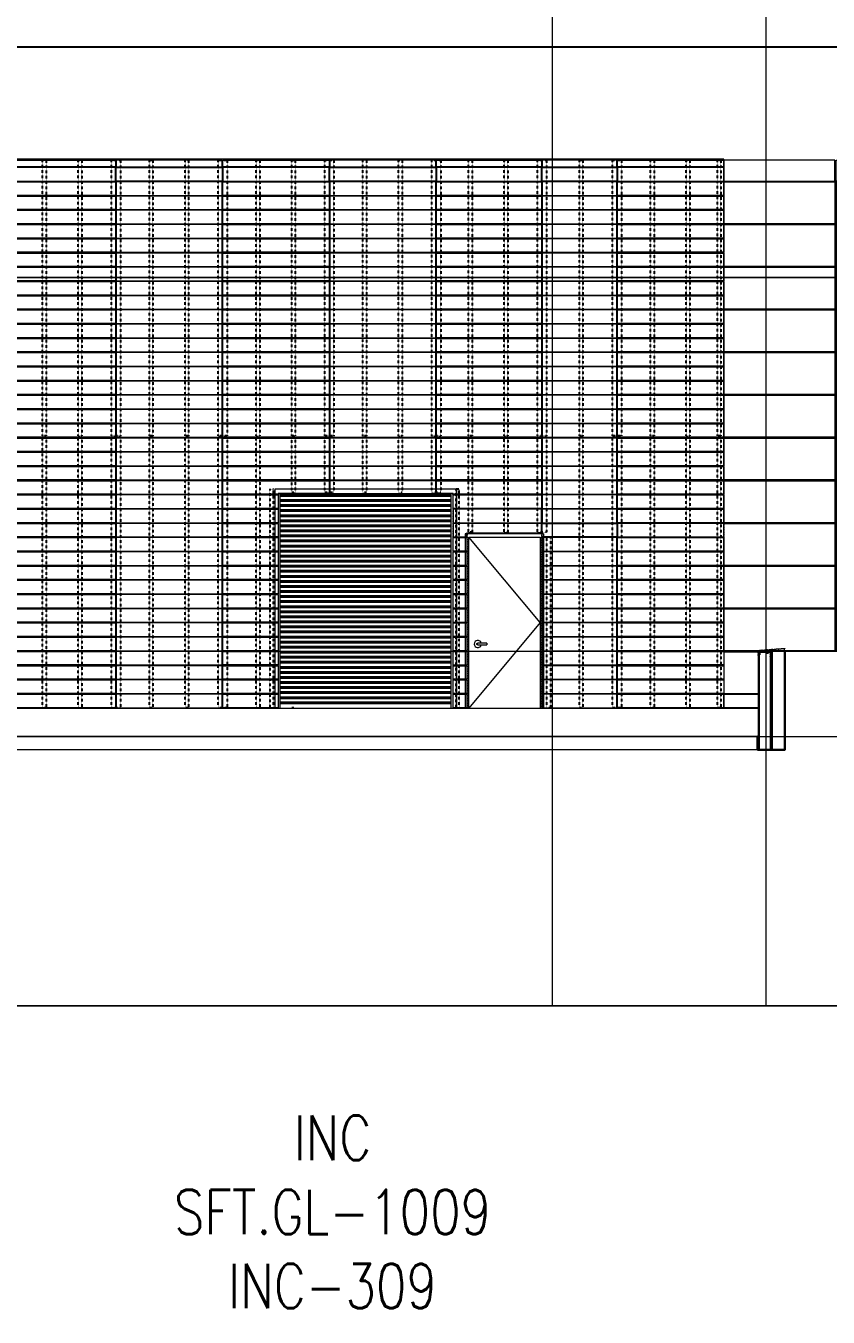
# Model space of a CAD drawing. Header units: inches. Extents: x 841 to 14369, y -4386 to -3225.
# Drawn here: x 12880 to 13331, y -4365 to -3639 of the extents above; entities that cross this region are included whole.
import ezdxf
from ezdxf.xclip import XClip

# ---------------------------------------------------------------- set-up
doc = ezdxf.new("R2010")
doc.units = ezdxf.units.IN
doc.header["$MEASUREMENT"] = 0
doc.header["$XCLIPFRAME"] = 0
for name, pattern in [('INC-200$0$NBK_CenterX2', [1.083333, 0.666667, -0.125, 0.166667, -0.125]), ('NBK_Center2', [0.270833, 0.166667, -0.03125, 0.041667, -0.03125]), ('NBK_CenterX2', [1.083333, 0.666667, -0.125, 0.166667, -0.125]), ('NBK_Hidden', [0.125, 0.083333, -0.041667]), ('NBK_Hidden2', [0.0625, 0.041667, -0.020833])]:
    doc.linetypes.add(name, pattern=pattern)
doc.layers.get('Defpoints').update_dxf_attribs({"color": 250, "lineweight": 0})
for name, color, linetype, lineweight in [('!Arch2', 8, 'Continuous', 9), ('!Extrusion', 140, 'Continuous', 25), ('!Gridline', 112, 'NBK_CenterX2', 5), ('!Hatch', 8, 'Continuous', 5), ('!Linetype_Center2', 222, 'NBK_Center2', 9), ('!Misc1', 254, 'Continuous', 5), ('!Misc2', 252, 'NBK_Hidden2', 5), ('!Terracotta', 31, 'Continuous', 20), ('INC-200$0$!Gridline', 112, 'INC-200$0$NBK_CenterX2', 5)]:
    doc.layers.add(name, color=color, linetype=linetype, lineweight=lineweight)
doc.layers.add('!Viewport', color=250, linetype='Continuous', lineweight=0, plot=False)
doc.styles.add('Romans', font='romans.shx', dxfattribs={"width": 0.8})

# ---------------------------------------------------------------- blocks, each defined once
blk = doc.blocks.new('A$C5F5E0522')
for p, q in [((-726.01, -364.16), (-726.01, 165.69)), ((-606.01, -364.16), (-606.01, 165.69)), ((442.95, 0), (-1655, 0)), ((-1655, -258), (442.95, -258))]:
    blk.add_line(p, q)
blk = doc.blocks.new('A$C5F5E09E8')
at = {"layer": '!Extrusion', "linetype": 'NBK_Hidden'}
for points in [[(-784.51, -88.92), (-784.51, 66), (-782.56, 66), (-782.56, -88.92)], [(-764.51, -88.92), (-764.51, 66), (-762.56, 66), (-762.56, -88.92)], [(-745.91, -88.92), (-745.91, 66), (-740.84, 66), (-740.84, -88.92)], [(-724.51, -88.92), (-724.51, 66), (-722.56, 66), (-722.56, -88.92)], [(-704.51, -88.92), (-704.51, 66), (-702.56, 66), (-702.56, -88.92)], [(-685.91, -88.92), (-685.91, 66), (-680.84, 66), (-680.84, -88.92)], [(-664.51, -88.92), (-664.51, 66), (-662.56, 66), (-662.56, -88.92)], [(-644.51, -88.92), (-644.51, 66), (-642.56, 66), (-642.56, -88.92)], [(-625.91, -88.92), (-625.91, 66), (-620.84, 66), (-620.84, -88.92)], [(-604.51, -88.92), (-604.51, 66), (-602.56, 66), (-602.56, -88.92)], [(-584.51, -88.92), (-584.51, 66), (-582.56, 66), (-582.56, -88.92)], [(-565.91, -88.92), (-565.91, 66), (-560.84, 66), (-560.84, -88.92)], [(-545.13, -88.92), (-545.13, 66), (-543.18, 66), (-543.18, -88.92)], [(-525.13, -88.92), (-525.13, 66), (-523.18, 66), (-523.18, -88.92)], [(-506.54, -88.92), (-506.54, 66), (-501.46, 66), (-501.46, -88.92)], [(-482.88, -88.92), (-482.88, 66), (-480.93, 66), (-480.93, -88.92)], [(-464.29, -88.92), (-464.29, 66), (-459.21, 66), (-459.21, -88.92)], [(-442.88, -88.92), (-442.88, 66), (-440.93, 66), (-440.93, -88.92)], [(-422.88, -88.92), (-422.88, 66), (-420.93, 66), (-420.93, -88.92)], [(-405.39, -88.92), (-405.39, 66), (-403.44, 66), (-403.44, -88.92)], [(-782.56, -89.42), (-782.56, -241.8), (-784.51, -241.8), (-784.51, -89.42)], [(-762.56, -89.42), (-762.56, -241.8), (-764.51, -241.8), (-764.51, -89.42)], [(-740.84, -89.42), (-740.84, -241.8), (-745.91, -241.8), (-745.91, -89.42)], [(-722.56, -89.42), (-722.56, -241.8), (-724.51, -241.8), (-724.51, -89.42)], [(-702.56, -89.42), (-702.56, -241.8), (-704.51, -241.8), (-704.51, -89.42)], [(-680.84, -89.42), (-680.84, -241.8), (-685.91, -241.8), (-685.91, -89.42)], [(-662.56, -89.42), (-662.56, -241.8), (-664.51, -241.8), (-664.51, -89.42)], [(-644.51, -120.91), (-644.51, -89.42), (-642.56, -89.42), (-642.56, -120.91)], [(-620.84, -89.42), (-620.84, -120.91), (-625.91, -120.91), (-625.91, -89.42)], [(-604.51, -120.91), (-604.51, -89.42), (-602.56, -89.42), (-602.56, -120.91)], [(-584.51, -120.91), (-584.51, -89.42), (-582.56, -89.42), (-582.56, -120.91)], [(-560.84, -89.42), (-560.84, -120.91), (-565.91, -120.91), (-565.91, -89.42)], [(-545.13, -143.14), (-545.13, -89.42), (-543.18, -89.42), (-543.18, -143.14)], [(-525.13, -143.14), (-525.13, -89.42), (-523.18, -89.42), (-523.18, -143.14)], [(-501.46, -89.42), (-501.46, -143.14), (-506.54, -143.14), (-506.54, -89.42)], [(-480.93, -89.42), (-480.93, -241.8), (-482.88, -241.8), (-482.88, -89.42)], [(-459.21, -89.42), (-459.21, -241.8), (-464.29, -241.8), (-464.29, -89.42)], [(-440.93, -89.42), (-440.93, -241.8), (-442.88, -241.8), (-442.88, -89.42)], [(-420.93, -89.42), (-420.93, -241.8), (-422.88, -241.8), (-422.88, -89.42)], [(-403.44, -89.42), (-403.44, -241.8), (-405.39, -241.8), (-405.39, -89.42)], [(-654.87, -119), (-656.82, -119), (-656.82, -241.8), (-654.87, -241.8)], [(-550.45, -119), (-552.39, -119), (-552.39, -241.8), (-550.45, -241.8)], [(-501.13, -146.19), (-499.18, -146.19), (-499.18, -241.8), (-501.13, -241.8)]]:
    blk.add_lwpolyline(points, close=True, dxfattribs=at)
blk.add_lwpolyline([(-642.56, -241.8), (-644.51, -241.8)], dxfattribs=at)
blk = doc.blocks.new('*U831')
at = {"color": 0, "linetype": 'ByBlock'}
for p, q in [((0.1, -0.01), (-0.1, -0.04)), ((0.1, -0.07), (-0.1, -0.1)), ((0.1, -0.14), (-0.1, -0.16)), ((0.1, -0.2), (-0.1, -0.22)), ((0.1, -0.26), (-0.1, -0.29)), ((0.1, -0.32), (-0.1, -0.35)), ((0.1, -0.39), (-0.1, -0.41)), ((0.1, -0.45), (-0.1, -0.47)), ((0.1, -0.51), (-0.1, -0.54)), ((0.1, -0.57), (-0.1, -0.6)), ((0.1, -0.64), (-0.1, -0.66)), ((0.1, -0.7), (-0.1, -0.72)), ((0.02, -0.75), (-0.01, -0.93)), ((0, -1), (-0.01, -0.93)), ((0.08, -0.75), (0, -1))]:
    blk.add_line(p, q, dxfattribs=at)
blk.add_lwpolyline([(-0.17, 0.06), (0.17, 0.06, -0.999262), (0.17, 0), (-0.17, 0, -1.000932)], format="xyb", close=True)
for points in [[(0.07, 0), (-0.07, 0), (-0.07, -0.02)], [(0.07, 0), (0.1, -0.01), (0.07, -0.03), (0.07, -0.06)], [(-0.07, -0.08), (-0.07, -0.05), (-0.1, -0.04), (-0.07, -0.02)], [(-0.07, -0.14), (-0.07, -0.11), (-0.1, -0.1), (-0.07, -0.08)], [(-0.07, -0.2), (-0.07, -0.17), (-0.1, -0.16), (-0.07, -0.14)], [(-0.07, -0.27), (-0.07, -0.23), (-0.1, -0.22), (-0.07, -0.2)], [(-0.07, -0.33), (-0.07, -0.3), (-0.1, -0.29), (-0.07, -0.27)], [(-0.07, -0.39), (-0.07, -0.36), (-0.1, -0.35), (-0.07, -0.33)], [(-0.07, -0.45), (-0.07, -0.42), (-0.1, -0.41), (-0.07, -0.39)], [(-0.07, -0.52), (-0.07, -0.48), (-0.1, -0.47), (-0.07, -0.45)], [(-0.07, -0.58), (-0.07, -0.55), (-0.1, -0.54), (-0.07, -0.52)], [(-0.07, -0.64), (-0.07, -0.61), (-0.1, -0.6), (-0.07, -0.58)], [(-0.07, -0.7), (-0.07, -0.67), (-0.1, -0.66), (-0.07, -0.64)], [(-0.07, -0.77), (-0.07, -0.73), (-0.1, -0.72), (-0.07, -0.7)], [(0.07, -0.75), (0.08, -0.75), (0.08, -0.93), (0, -1), (-0.08, -0.93), (-0.08, -0.75), (-0.07, -0.75), (-0.07, -0.77)], [(0.07, -0.06), (0.1, -0.07), (0.07, -0.09), (0.07, -0.12)], [(0.07, -0.12), (0.1, -0.14), (0.07, -0.15), (0.07, -0.19)], [(0.07, -0.19), (0.1, -0.2), (0.07, -0.22), (0.07, -0.25)], [(0.07, -0.25), (0.1, -0.26), (0.07, -0.28), (0.07, -0.31)], [(0.07, -0.31), (0.1, -0.32), (0.07, -0.34), (0.07, -0.38)], [(0.07, -0.38), (0.1, -0.39), (0.07, -0.41), (0.07, -0.44)], [(0.07, -0.44), (0.1, -0.45), (0.07, -0.47), (0.07, -0.5)], [(0.07, -0.5), (0.1, -0.51), (0.07, -0.53), (0.07, -0.56)], [(0.07, -0.56), (0.1, -0.57), (0.07, -0.59), (0.07, -0.62)], [(0.07, -0.62), (0.1, -0.64), (0.07, -0.66), (0.07, -0.69)], [(0.07, -0.69), (0.1, -0.7), (0.07, -0.72), (0.07, -0.75)]]:
    blk.add_lwpolyline(points, dxfattribs=at)
for centre, radius, start, end in [((-0.04, -0.93), 0.0417, 132.5802, 180.5455), ((-0.05, -0.94), 0.0414, 11.0573, 109.1534)]:
    blk.add_arc(centre, radius, start, end, dxfattribs=at)
blk = doc.blocks.new('A$C5E8AE244')
at = {"layer": '!Hatch', "const_width": 0.0625}
blk.add_lwpolyline([(-6.42, 1.19), (-7.43, 1.26)], dxfattribs=at)
at = {"layer": '!Hatch'}
blk.add_lwpolyline([(-6.42, 1.15), (-7.44, 1.22), (-7.43, 1.3), (-6.42, 1.23)], close=True, dxfattribs=at)
at = {"layer": '!Misc1'}
blk.add_lwpolyline([(-14.49, 1.83), (-14.49, 1.87), (-14.45, 1.87)], dxfattribs=at)
at = {"layer": '!Misc2'}
for p, q in [((0.31, 0.19), (0.19, -2.12)), ((0.31, -2.12), (0.19, 0.19))]:
    blk.add_line(p, q, dxfattribs=at)
blk.add_lwpolyline([(0.39, -2.12), (0.39, 0.83), (-14.45, 1.87, 0.434812), (-14.49, 1.83), (-14.49, 0.45, 0.645045), (-14.43, 0.42), (-14.1, 0.71), (-14.15, 0.77), (-14.35, 0.6, -0.645045), (-14.41, 0.63), (-14.41, 1.74, -0.434812), (-14.37, 1.78), (0.31, 0.76), (0.31, -2.12)], format="xyb", close=True, dxfattribs=at)
for points in [[(-4.37, 0.19), (-5.37, 0.19), (-6.45, 1.09), (-7.44, 1.16), (-7.44, 1.22), (-6.42, 1.15), (-5.35, 0.25), (-4.37, 0.25)], [(0.13, -2.81), (0.13, 0.12), (-7.37, 0.12), (-7.37, -2.94), (-7.43, -2.94), (-7.43, 0.19), (0.13, 0.19), (0.19, 0.19), (0.19, -2.81)], [(0.19, 0.19), (0.31, 0.19), (0.31, -2.12), (0.19, -2.12)]]:
    blk.add_lwpolyline(points, close=True, dxfattribs=at)
at = {"layer": '!Misc2', "xscale": -1.279102632693, "yscale": 1.279102632693, "zscale": 1.279102632693}
blk.add_blockref('*U831', (-4.88, 0.25), dxfattribs=at)
at = {"layer": '!Misc2', "yscale": 1.279102632693, "zscale": 1.279102632693}
for p, xscale, rotation in [((-7.47, -1.24), -1.279102632693, 90), ((-7.47, -2.54), -1.279102632693, 90), ((0.39, -1.25), 1.279102632693, 270)]:
    blk.add_blockref('*U831', p, dxfattribs=dict(at, xscale=xscale, rotation=rotation))
blk = doc.blocks.new('A$C5F5E0AD2')
for p, q in [((-629.76, 324.5), (-1348.97, 324.5)), ((-629.76, 48), (-629.76, 324.5)), ((-882.01, 139), (-882.01, 16)), ((-780.01, 139), (-882.01, 139)), ((-780.01, 139), (-780.01, 16)), ((-783.01, 136), (-879.01, 136)), ((-879.01, 16), (-879.01, 136)), ((-783.01, 135.89), (-879.01, 135.89)), ((-783.01, 135.41), (-879.01, 135.41)), ((-783.01, 134.93), (-879.01, 134.93)), ((-783.01, 133.03), (-879.01, 133.03)), ((-783.01, 132.56), (-879.01, 132.56)), ((-783.01, 132.08), (-879.01, 132.08)), ((-783.01, 16), (-783.01, 136)), ((-783.01, 130.18), (-879.01, 130.18)), ((-783.01, 129.71), (-879.01, 129.71)), ((-783.01, 129.24), (-879.01, 129.24)), ((-783.01, 127.35), (-879.01, 127.35)), ((-783.01, 126.88), (-879.01, 126.88)), ((-783.01, 126.41), (-879.01, 126.41)), ((-783.01, 124.52), (-879.01, 124.52)), ((-783.01, 124.04), (-879.01, 124.04)), ((-783.01, 123.56), (-879.01, 123.56)), ((-783.01, 121.66), (-879.01, 121.66)), ((-783.01, 121.2), (-879.01, 121.2)), ((-783.01, 120.73), (-879.01, 120.73)), ((-783.01, 118.83), (-879.01, 118.83)), ((-783.01, 118.35), (-879.01, 118.35)), ((-783.01, 117.88), (-879.01, 117.88)), ((-783.01, 115.98), (-879.01, 115.98)), ((-783.01, 115.5), (-879.01, 115.5)), ((-783.01, 115.02), (-879.01, 115.02)), ((-783.01, 113.13), (-879.01, 113.13)), ((-783.01, 112.66), (-879.01, 112.66)), ((-783.01, 112.19), (-879.01, 112.19)), ((-783.01, 110.3), (-879.01, 110.3)), ((-783.01, 109.83), (-879.01, 109.83)), ((-783.01, 109.36), (-879.01, 109.36)), ((-731, 114), (-775.03, 114)), ((-775.03, 114), (-775.03, 16)), ((-733, 64), (-773.03, 112)), ((-773.03, 16), (-773.03, 112)), ((-773.03, 112), (-733, 112)), ((-733, 112), (-733, 16)), ((-731, 114), (-731, 16)), ((-783.01, 107.46), (-879.01, 107.46)), ((-783.01, 106.99), (-879.01, 106.99)), ((-783.01, 106.51), (-879.01, 106.51)), ((-783.01, 104.61), (-879.01, 104.61)), ((-783.01, 104.14), (-879.01, 104.14)), ((-783.01, 103.68), (-879.01, 103.68)), ((-783.01, 101.78), (-879.01, 101.78)), ((-783.01, 101.3), (-879.01, 101.3)), ((-783.01, 100.82), (-879.01, 100.82)), ((-783.01, 98.93), (-879.01, 98.93)), ((-783.01, 98.45), (-879.01, 98.45)), ((-783.01, 97.97), (-879.01, 97.97)), ((-783.01, 96.08), (-879.01, 96.08)), ((-783.01, 95.61), (-879.01, 95.61)), ((-783.01, 95.14), (-879.01, 95.14)), ((-783.01, 93.24), (-879.01, 93.24)), ((-783.01, 92.78), (-879.01, 92.78)), ((-783.01, 92.31), (-879.01, 92.31)), ((-783.01, 90.41), (-879.01, 90.41)), ((-783.01, 89.93), (-879.01, 89.93)), ((-783.01, 89.46), (-879.01, 89.46)), ((-783.01, 87.56), (-879.01, 87.56)), ((-783.01, 87.09), (-879.01, 87.09)), ((-783.01, 86.62), (-879.01, 86.62)), ((-783.01, 84.73), (-879.01, 84.73)), ((-783.01, 84.25), (-879.01, 84.25)), ((-783.01, 83.77), (-879.01, 83.77)), ((-783.01, 81.88), (-879.01, 81.88)), ((-783.01, 81.4), (-879.01, 81.4)), ((-783.01, 80.92), (-879.01, 80.92)), ((-783.01, 79.02), (-879.01, 79.02)), ((-783.01, 78.56), (-879.01, 78.56)), ((-783.01, 78.09), (-879.01, 78.09)), ((-783.01, 76.19), (-879.01, 76.19)), ((-783.01, 75.72), (-879.01, 75.72)), ((-783.01, 75.26), (-879.01, 75.26)), ((-783.01, 73.36), (-879.01, 73.36)), ((-783.01, 72.88), (-879.01, 72.88)), ((-783.01, 72.4), (-879.01, 72.4)), ((-783.01, 70.51), (-879.01, 70.51)), ((-783.01, 70.04), (-879.01, 70.04)), ((-783.01, 69.57), (-879.01, 69.57)), ((-783.01, 67.68), (-879.01, 67.68)), ((-783.01, 67.2), (-879.01, 67.2)), ((-783.01, 66.72), (-879.01, 66.72)), ((-783.01, 64.82), (-879.01, 64.82)), ((-783.01, 64.35), (-879.01, 64.35)), ((-783.01, 63.87), (-879.01, 63.87)), ((-783.01, 61.97), (-879.01, 61.97)), ((-783.01, 61.5), (-879.01, 61.5)), ((-783.01, 61.04), (-879.01, 61.04)), ((-783.01, 59.14), (-879.01, 59.14)), ((-783.01, 58.67), (-879.01, 58.67)), ((-783.01, 58.2), (-879.01, 58.2)), ((-733, 64), (-773.03, 16)), ((-783.01, 56.31), (-879.01, 56.31)), ((-783.01, 55.83), (-879.01, 55.83)), ((-783.01, 55.35), (-879.01, 55.35)), ((-783.01, 53.45), (-879.01, 53.45)), ((-783.01, 52.99), (-879.01, 52.99)), ((-783.01, 52.52), (-879.01, 52.52)), ((-763.01, 52.5), (-768.01, 52.5)), ((-768.01, 51.5), (-763.01, 51.5)), ((-763.01, 52.5), (-763.01, 51.5)), ((-783.01, 50.62), (-879.01, 50.62)), ((-783.01, 50.14), (-879.01, 50.14)), ((-783.01, 49.67), (-879.01, 49.67)), ((-783.01, 47.77), (-879.01, 47.77)), ((-783.01, 47.29), (-879.01, 47.29)), ((-783.01, 46.81), (-879.01, 46.81)), ((-783.01, 44.92), (-879.01, 44.92)), ((-783.01, 44.45), (-879.01, 44.45)), ((-783.01, 43.98), (-879.01, 43.98)), ((-783.01, 42.09), (-879.01, 42.09)), ((-783.01, 41.62), (-879.01, 41.62)), ((-783.01, 41.15), (-879.01, 41.15)), ((-783.01, 39.25), (-879.01, 39.25)), ((-783.01, 38.78), (-879.01, 38.78)), ((-783.01, 38.3), (-879.01, 38.3)), ((-783.01, 36.4), (-879.01, 36.4)), ((-783.01, 35.93), (-879.01, 35.93)), ((-783.01, 35.47), (-879.01, 35.47)), ((-783.01, 33.57), (-879.01, 33.57)), ((-783.01, 33.09), (-879.01, 33.09)), ((-783.01, 32.61), (-879.01, 32.61)), ((-783.01, 30.72), (-879.01, 30.72)), ((-783.01, 30.24), (-879.01, 30.24)), ((-783.01, 29.76), (-879.01, 29.76)), ((-783.01, 27.87), (-879.01, 27.87)), ((-783.01, 27.4), (-879.01, 27.4)), ((-783.01, 26.93), (-879.01, 26.93)), ((-783.01, 25.03), (-879.01, 25.03)), ((-783.01, 24.57), (-879.01, 24.57)), ((-783.01, 24.1), (-879.01, 24.1)), ((-783.01, 22.2), (-879.01, 22.2)), ((-783.01, 21.72), (-879.01, 21.72)), ((-783.01, 21.25), (-879.01, 21.25)), ((-783.01, 19.35), (-879.01, 19.35)), ((-783.01, 18.88), (-879.01, 18.88)), ((-783.01, 18.41), (-879.01, 18.41))]:
    blk.add_line(p, q)
at = {"lineweight": 30}
for p, q in [((-610.03, -7.5), (-610.03, 47.54)), ((-603.4, 47.54), (-603.4, -7.5)), ((-602.78, 47.54), (-602.78, -7.5)), ((-610.78, 0), (-610.78, -7.5)), ((-610.03, 0), (-610.78, 0))]:
    blk.add_line(p, q, dxfattribs=at)
for points in [[(-595.53, 48), (-595.53, -7.5), (-610.78, -7.5)], [(-610.03, 47.54), (-602.78, 47.54)]]:
    blk.add_lwpolyline(points, dxfattribs=at)
at = {"color": 8, "const_width": 0.125}
blk.add_lwpolyline([(-610.03, 47.61), (-602.65, 47.61)], dxfattribs=at)
at = {"linetype": 'NBK_Hidden2'}
blk.add_lwpolyline([(-602.65, 47.54), (-610.03, 47.54), (-610.03, 47.67), (-602.65, 47.67)], close=True, dxfattribs=at)
for points in [[(-1348.76, 16), (-610.03, 16), (-610.03, 0), (-1348.76, 0)], [(-1333.73, 0), (-610.78, 0), (-610.78, -7.5), (-1333.73, -7.5)]]:
    blk.add_lwpolyline(points, close=True)
blk.add_arc((-768.01, 52), 2, 15, 345)
for points, knots in [([(-768.51, 52), (-768.51, 52.04), (-768.51, 52.11), (-768.48, 52.19), (-768.45, 52.25), (-768.42, 52.3), (-768.39, 52.33), (-768.36, 52.36), (-768.32, 52.4), (-768.27, 52.43), (-768.24, 52.45), (-768.21, 52.46), (-768.18, 52.47), (-768.14, 52.48), (-768.11, 52.49), (-768.08, 52.5), (-768.05, 52.5), (-768.03, 52.5), (-768.01, 52.5)], [0, 0, 0, 0, 0.0833333, 0.125, 0.1666667, 0.2083333, 0.2291667, 0.25, 0.2916667, 0.3333333, 0.3541667, 0.375, 0.3958333, 0.4166667, 0.4375, 0.4583333, 0.4791667, 0.5, 0.5, 0.5, 0.5]), ([(-768.01, 51.5), (-768.03, 51.5), (-768.05, 51.5), (-768.08, 51.5), (-768.11, 51.51), (-768.14, 51.52), (-768.18, 51.53), (-768.21, 51.54), (-768.24, 51.55), (-768.27, 51.57), (-768.29, 51.58), (-768.33, 51.61), (-768.36, 51.64), (-768.39, 51.67), (-768.42, 51.7), (-768.45, 51.75), (-768.48, 51.81), (-768.51, 51.89), (-768.51, 51.96), (-768.51, 52)], [0.5, 0.5, 0.5, 0.5, 0.5208333, 0.5416667, 0.5625, 0.5833333, 0.6041667, 0.625, 0.6458333, 0.6666667, 0.6875, 0.7083333, 0.75, 0.7708333, 0.7916667, 0.8333333, 0.875, 0.9166667, 1, 1, 1, 1])]:
    blk.add_open_spline(points, degree=3, knots=knots)
at = {"xscale": -1}
blk.add_blockref('A$C5E8AE244', (-610.02, 47.55), dxfattribs=at)
blk = doc.blocks.new('A$C5EC25172')
at = {"layer": '!Linetype_Center2'}
for p, q in [((-971.39, 66), (-971.39, -242)), ((-911.39, 66), (-911.39, -242)), ((-851.39, 66), (-851.39, -121.51)), ((-791.39, 66), (-791.39, -121.51)), ((-732.01, 66), (-732.01, -242)), ((-689.76, 66), (-689.76, -242)), ((-629.76, 66), (-629.76, -242)), ((-1348.76, 62), (-629.76, 62)), ((-1348.76, 46), (-629.76, 46)), ((-1348.76, 38), (-629.76, 38)), ((-1348.76, 22), (-629.76, 22)), ((-1348.76, 14), (-629.76, 14)), ((-1348.76, -2), (-629.76, -2)), ((-1348.76, -10), (-629.76, -10)), ((-1348.76, -26), (-629.76, -26)), ((-1348.76, -34), (-629.76, -34)), ((-1348.76, -50), (-629.76, -50)), ((-1348.76, -58), (-629.76, -58)), ((-1348.76, -74), (-629.76, -74)), ((-1348.76, -82), (-629.76, -82)), ((-1348.76, -98), (-629.76, -98)), ((-1348.76, -106), (-629.76, -106)), ((-1348.76, -122), (-880.01, -122)), ((-782.01, -122), (-629.76, -122)), ((-782.01, -122), (-629.76, -122)), ((-1348.76, -130), (-880.01, -130)), ((-782.01, -130), (-629.76, -130)), ((-1348.76, -138), (-880.01, -138)), ((-782.01, -138), (-629.76, -138)), ((-1348.76, -146), (-880.01, -146)), ((-782.01, -146), (-774.01, -146)), ((-782.01, -146), (-774.01, -146)), ((-732.01, -146), (-629.76, -146)), ((-732.01, -146), (-629.76, -146)), ((-1348.76, -154), (-880.01, -154)), ((-782.01, -154), (-774.01, -154)), ((-732.01, -154), (-629.76, -154)), ((-1348.76, -162), (-880.01, -162)), ((-782.01, -162), (-774.01, -162)), ((-1348.76, -170), (-880.01, -170)), ((-782.01, -170), (-774.01, -170)), ((-732.01, -170), (-629.76, -170)), ((-1348.76, -178), (-880.01, -178)), ((-782.01, -178), (-774.01, -178)), ((-732.01, -178), (-629.76, -178)), ((-1348.76, -186), (-880.01, -186)), ((-782.01, -186), (-774.01, -186)), ((-1348.76, -194), (-880.01, -194)), ((-782.01, -194), (-774.01, -194)), ((-732.01, -194), (-629.76, -194)), ((-1348.76, -202), (-880.01, -202)), ((-782.01, -202), (-774.01, -202)), ((-732.01, -202), (-629.76, -202)), ((-1348.76, -210), (-880.01, -210)), ((-782.01, -210), (-774.01, -210)), ((-732.01, -210), (-629.76, -210)), ((-1348.76, -218), (-880.01, -218)), ((-782.01, -218), (-774.01, -218)), ((-732.01, -218), (-629.76, -218)), ((-1348.76, -226), (-880.01, -226)), ((-782.01, -226), (-774.01, -226)), ((-732.01, -226), (-629.76, -226)), ((-1348.76, -234), (-880.01, -234)), ((-782.01, -234), (-774.01, -234)), ((-732.01, -234), (-629.76, -234)), ((-1348.76, -242), (-880.01, -242)), ((-782.01, -242), (-774.01, -242)), ((-732.01, -242), (-629.76, -242))]:
    blk.add_line(p, q, dxfattribs=at)
for points in [[(-880.01, -242), (-880.01, -121.51), (-782.01, -121.51), (-782.01, -242)], [(-732.01, -242), (-732.01, -144), (-774.01, -144), (-774.01, -242)]]:
    blk.add_lwpolyline(points, dxfattribs=at)
at = {"layer": '!Terracotta'}
for points in [[(-1031.2, 66), (-971.58, 66), (-971.58, 62.2), (-1031.2, 62.2)], [(-911.58, 66), (-971.2, 66), (-971.2, 62.2), (-911.58, 62.2)], [(-911.2, 66), (-851.58, 66), (-851.58, 62.2), (-911.2, 62.2)], [(-791.58, 66), (-851.2, 66), (-851.2, 62.2), (-791.58, 62.2)], [(-791.2, 66), (-732.2, 66), (-732.2, 62.2), (-791.2, 62.2)], [(-689.95, 66), (-731.83, 66), (-731.83, 62.2), (-689.95, 62.2)], [(-689.58, 66), (-629.76, 66), (-629.76, 62.2), (-689.58, 62.2)], [(-1031.2, 54.19), (-971.58, 54.19), (-971.58, 61.8), (-1031.2, 61.8)], [(-911.58, 54.19), (-971.2, 54.19), (-971.2, 61.8), (-911.58, 61.8)], [(-911.2, 54.19), (-851.58, 54.19), (-851.58, 61.8), (-911.2, 61.8)], [(-791.58, 54.19), (-851.2, 54.19), (-851.2, 61.8), (-791.58, 61.8)], [(-791.2, 54.19), (-732.2, 54.19), (-732.2, 61.8), (-791.2, 61.8)], [(-689.95, 54.19), (-731.83, 54.19), (-731.83, 61.8), (-689.95, 61.8)], [(-689.58, 54.19), (-629.76, 54.19), (-629.76, 61.8), (-689.58, 61.8)], [(-1031.2, 53.81), (-971.58, 53.81), (-971.58, 46.2), (-1031.2, 46.2)], [(-911.58, 53.81), (-971.2, 53.81), (-971.2, 46.2), (-911.58, 46.2)], [(-911.2, 53.81), (-851.58, 53.81), (-851.58, 46.2), (-911.2, 46.2)], [(-791.58, 53.81), (-851.2, 53.81), (-851.2, 46.2), (-791.58, 46.2)], [(-791.2, 53.81), (-732.2, 53.81), (-732.2, 46.2), (-791.2, 46.2)], [(-689.95, 53.81), (-731.83, 53.81), (-731.83, 46.2), (-689.95, 46.2)], [(-689.58, 53.81), (-629.76, 53.81), (-629.76, 46.2), (-689.58, 46.2)], [(-1031.2, 45.81), (-971.58, 45.81), (-971.58, 38.2), (-1031.2, 38.2)], [(-911.58, 45.81), (-971.2, 45.81), (-971.2, 38.2), (-911.58, 38.2)], [(-911.2, 45.81), (-851.58, 45.81), (-851.58, 38.2), (-911.2, 38.2)], [(-791.58, 45.81), (-851.2, 45.81), (-851.2, 38.2), (-791.58, 38.2)], [(-791.2, 45.81), (-732.2, 45.81), (-732.2, 38.2), (-791.2, 38.2)], [(-689.95, 45.81), (-731.83, 45.81), (-731.83, 38.2), (-689.95, 38.2)], [(-689.58, 45.81), (-629.76, 45.81), (-629.76, 38.2), (-689.58, 38.2)], [(-1031.2, 37.81), (-971.58, 37.81), (-971.58, 30.2), (-1031.2, 30.2)], [(-911.58, 37.81), (-971.2, 37.81), (-971.2, 30.2), (-911.58, 30.2)], [(-911.2, 37.81), (-851.58, 37.81), (-851.58, 30.2), (-911.2, 30.2)], [(-791.58, 37.81), (-851.2, 37.81), (-851.2, 30.2), (-791.58, 30.2)], [(-791.2, 37.81), (-732.2, 37.81), (-732.2, 30.2), (-791.2, 30.2)], [(-689.95, 37.81), (-731.83, 37.81), (-731.83, 30.2), (-689.95, 30.2)], [(-689.58, 37.81), (-629.76, 37.81), (-629.76, 30.2), (-689.58, 30.2)], [(-1031.2, 29.81), (-971.58, 29.81), (-971.58, 22.2), (-1031.2, 22.2)], [(-911.58, 29.81), (-971.2, 29.81), (-971.2, 22.2), (-911.58, 22.2)], [(-911.2, 29.81), (-851.58, 29.81), (-851.58, 22.2), (-911.2, 22.2)], [(-791.58, 29.81), (-851.2, 29.81), (-851.2, 22.2), (-791.58, 22.2)], [(-791.2, 29.81), (-732.2, 29.81), (-732.2, 22.2), (-791.2, 22.2)], [(-689.95, 29.81), (-731.83, 29.81), (-731.83, 22.2), (-689.95, 22.2)], [(-689.58, 29.81), (-629.76, 29.81), (-629.76, 22.2), (-689.58, 22.2)], [(-1031.2, 21.81), (-971.58, 21.81), (-971.58, 14.2), (-1031.2, 14.2)], [(-911.58, 21.81), (-971.2, 21.81), (-971.2, 14.2), (-911.58, 14.2)], [(-911.2, 21.81), (-851.58, 21.81), (-851.58, 14.2), (-911.2, 14.2)], [(-791.58, 21.81), (-851.2, 21.81), (-851.2, 14.2), (-791.58, 14.2)], [(-791.2, 21.81), (-732.2, 21.81), (-732.2, 14.2), (-791.2, 14.2)], [(-689.95, 21.81), (-731.83, 21.81), (-731.83, 14.2), (-689.95, 14.2)], [(-689.58, 21.81), (-629.76, 21.81), (-629.76, 14.2), (-689.58, 14.2)], [(-1031.2, 13.81), (-971.58, 13.81), (-971.58, 6.2), (-1031.2, 6.2)], [(-911.58, 13.81), (-971.2, 13.81), (-971.2, 6.2), (-911.58, 6.2)], [(-911.2, 13.81), (-851.58, 13.81), (-851.58, 6.2), (-911.2, 6.2)], [(-791.58, 13.81), (-851.2, 13.81), (-851.2, 6.2), (-791.58, 6.2)], [(-791.2, 13.81), (-732.2, 13.81), (-732.2, 6.2), (-791.2, 6.2)], [(-689.95, 13.81), (-731.83, 13.81), (-731.83, 6.2), (-689.95, 6.2)], [(-689.58, 13.81), (-629.76, 13.81), (-629.76, 6.2), (-689.58, 6.2)], [(-1031.2, 5.81), (-971.58, 5.81), (-971.58, -1.8), (-1031.2, -1.8)], [(-911.58, 5.81), (-971.2, 5.81), (-971.2, -1.8), (-911.58, -1.8)], [(-911.2, 5.81), (-851.58, 5.81), (-851.58, -1.8), (-911.2, -1.8)], [(-791.58, 5.81), (-851.2, 5.81), (-851.2, -1.8), (-791.58, -1.8)], [(-791.2, 5.81), (-732.2, 5.81), (-732.2, -1.8), (-791.2, -1.8)], [(-689.95, 5.81), (-731.83, 5.81), (-731.83, -1.8), (-689.95, -1.8)], [(-689.58, 5.81), (-629.76, 5.81), (-629.76, -1.8), (-689.58, -1.8)], [(-1031.2, -2.19), (-971.58, -2.19), (-971.58, -9.8), (-1031.2, -9.8)], [(-911.58, -2.19), (-971.2, -2.19), (-971.2, -9.8), (-911.58, -9.8)], [(-911.2, -2.19), (-851.58, -2.19), (-851.58, -9.8), (-911.2, -9.8)], [(-791.58, -2.19), (-851.2, -2.19), (-851.2, -9.8), (-791.58, -9.8)], [(-791.2, -2.19), (-732.2, -2.19), (-732.2, -9.8), (-791.2, -9.8)], [(-689.95, -2.19), (-731.83, -2.19), (-731.83, -9.8), (-689.95, -9.8)], [(-689.58, -2.19), (-629.76, -2.19), (-629.76, -9.8), (-689.58, -9.8)], [(-1031.2, -10.19), (-971.58, -10.19), (-971.58, -17.8), (-1031.2, -17.8)], [(-911.58, -10.19), (-971.2, -10.19), (-971.2, -17.8), (-911.58, -17.8)], [(-911.2, -10.19), (-851.58, -10.19), (-851.58, -17.8), (-911.2, -17.8)], [(-791.58, -10.19), (-851.2, -10.19), (-851.2, -17.8), (-791.58, -17.8)], [(-791.2, -10.19), (-732.2, -10.19), (-732.2, -17.8), (-791.2, -17.8)], [(-689.95, -10.19), (-731.83, -10.19), (-731.83, -17.8), (-689.95, -17.8)], [(-689.58, -10.19), (-629.76, -10.19), (-629.76, -17.8), (-689.58, -17.8)], [(-1031.2, -18.19), (-971.58, -18.19), (-971.58, -25.8), (-1031.2, -25.8)], [(-911.58, -18.19), (-971.2, -18.19), (-971.2, -25.8), (-911.58, -25.8)], [(-911.2, -18.19), (-851.58, -18.19), (-851.58, -25.8), (-911.2, -25.8)], [(-791.58, -18.19), (-851.2, -18.19), (-851.2, -25.8), (-791.58, -25.8)], [(-791.2, -18.19), (-732.2, -18.19), (-732.2, -25.8), (-791.2, -25.8)], [(-689.95, -18.19), (-731.83, -18.19), (-731.83, -25.8), (-689.95, -25.8)], [(-689.58, -18.19), (-629.76, -18.19), (-629.76, -25.8), (-689.58, -25.8)], [(-1031.2, -26.19), (-971.58, -26.19), (-971.58, -33.8), (-1031.2, -33.8)], [(-911.58, -26.19), (-971.2, -26.19), (-971.2, -33.8), (-911.58, -33.8)], [(-911.2, -26.19), (-851.58, -26.19), (-851.58, -33.8), (-911.2, -33.8)], [(-791.58, -26.19), (-851.2, -26.19), (-851.2, -33.8), (-791.58, -33.8)], [(-791.2, -26.19), (-732.2, -26.19), (-732.2, -33.8), (-791.2, -33.8)], [(-689.95, -26.19), (-731.83, -26.19), (-731.83, -33.8), (-689.95, -33.8)], [(-689.58, -26.19), (-629.76, -26.19), (-629.76, -33.8), (-689.58, -33.8)], [(-1031.2, -34.19), (-971.58, -34.19), (-971.58, -41.8), (-1031.2, -41.8)], [(-911.58, -34.19), (-971.2, -34.19), (-971.2, -41.8), (-911.58, -41.8)], [(-911.2, -34.19), (-851.58, -34.19), (-851.58, -41.8), (-911.2, -41.8)], [(-791.58, -34.19), (-851.2, -34.19), (-851.2, -41.8), (-791.58, -41.8)], [(-791.2, -34.19), (-732.2, -34.19), (-732.2, -41.8), (-791.2, -41.8)], [(-689.95, -34.19), (-731.83, -34.19), (-731.83, -41.8), (-689.95, -41.8)], [(-689.58, -34.19), (-629.76, -34.19), (-629.76, -41.8), (-689.58, -41.8)], [(-1031.2, -42.19), (-971.58, -42.19), (-971.58, -49.8), (-1031.2, -49.8)], [(-911.58, -42.19), (-971.2, -42.19), (-971.2, -49.8), (-911.58, -49.8)], [(-911.2, -42.19), (-851.58, -42.19), (-851.58, -49.8), (-911.2, -49.8)], [(-791.58, -42.19), (-851.2, -42.19), (-851.2, -49.8), (-791.58, -49.8)], [(-791.2, -42.19), (-732.2, -42.19), (-732.2, -49.8), (-791.2, -49.8)], [(-689.95, -42.19), (-731.83, -42.19), (-731.83, -49.8), (-689.95, -49.8)], [(-689.58, -42.19), (-629.76, -42.19), (-629.76, -49.8), (-689.58, -49.8)], [(-1031.2, -50.19), (-971.58, -50.19), (-971.58, -57.8), (-1031.2, -57.8)], [(-911.58, -50.19), (-971.2, -50.19), (-971.2, -57.8), (-911.58, -57.8)], [(-911.2, -50.19), (-851.58, -50.19), (-851.58, -57.8), (-911.2, -57.8)], [(-791.58, -50.19), (-851.2, -50.19), (-851.2, -57.8), (-791.58, -57.8)], [(-791.2, -50.19), (-732.2, -50.19), (-732.2, -57.8), (-791.2, -57.8)], [(-689.95, -50.19), (-731.83, -50.19), (-731.83, -57.8), (-689.95, -57.8)], [(-689.58, -50.19), (-629.76, -50.19), (-629.76, -57.8), (-689.58, -57.8)], [(-1031.2, -58.19), (-971.58, -58.19), (-971.58, -65.8), (-1031.2, -65.8)], [(-911.58, -58.19), (-971.2, -58.19), (-971.2, -65.8), (-911.58, -65.8)], [(-911.2, -58.19), (-851.58, -58.19), (-851.58, -65.8), (-911.2, -65.8)], [(-791.58, -58.19), (-851.2, -58.19), (-851.2, -65.8), (-791.58, -65.8)], [(-791.2, -58.19), (-732.2, -58.19), (-732.2, -65.8), (-791.2, -65.8)], [(-689.95, -58.19), (-731.83, -58.19), (-731.83, -65.8), (-689.95, -65.8)], [(-689.58, -58.19), (-629.76, -58.19), (-629.76, -65.8), (-689.58, -65.8)], [(-1031.2, -66.19), (-971.58, -66.19), (-971.58, -73.8), (-1031.2, -73.8)], [(-911.58, -66.19), (-971.2, -66.19), (-971.2, -73.8), (-911.58, -73.8)], [(-911.2, -66.19), (-851.58, -66.19), (-851.58, -73.8), (-911.2, -73.8)], [(-791.58, -66.19), (-851.2, -66.19), (-851.2, -73.8), (-791.58, -73.8)], [(-791.2, -66.19), (-732.2, -66.19), (-732.2, -73.8), (-791.2, -73.8)], [(-689.95, -66.19), (-731.83, -66.19), (-731.83, -73.8), (-689.95, -73.8)], [(-689.58, -66.19), (-629.76, -66.19), (-629.76, -73.8), (-689.58, -73.8)], [(-1031.2, -74.19), (-971.58, -74.19), (-971.58, -81.8), (-1031.2, -81.8)], [(-911.58, -74.19), (-971.2, -74.19), (-971.2, -81.8), (-911.58, -81.8)], [(-911.2, -74.19), (-851.58, -74.19), (-851.58, -81.8), (-911.2, -81.8)], [(-791.58, -74.19), (-851.2, -74.19), (-851.2, -81.8), (-791.58, -81.8)], [(-791.2, -74.19), (-732.2, -74.19), (-732.2, -81.8), (-791.2, -81.8)], [(-689.95, -74.19), (-731.83, -74.19), (-731.83, -81.8), (-689.95, -81.8)], [(-689.58, -74.19), (-629.76, -74.19), (-629.76, -81.8), (-689.58, -81.8)], [(-1031.2, -82.19), (-971.58, -82.19), (-971.58, -89.8), (-1031.2, -89.8)], [(-911.58, -82.19), (-971.2, -82.19), (-971.2, -89.8), (-911.58, -89.8)], [(-911.2, -82.19), (-851.58, -82.19), (-851.58, -89.8), (-911.2, -89.8)], [(-791.58, -82.19), (-851.2, -82.19), (-851.2, -89.8), (-791.58, -89.8)], [(-791.2, -82.19), (-732.2, -82.19), (-732.2, -89.8), (-791.2, -89.8)], [(-689.95, -82.19), (-731.83, -82.19), (-731.83, -89.8), (-689.95, -89.8)], [(-689.58, -82.19), (-629.76, -82.19), (-629.76, -89.8), (-689.58, -89.8)], [(-1031.2, -90.19), (-971.58, -90.19), (-971.58, -97.8), (-1031.2, -97.8)], [(-911.58, -90.19), (-971.2, -90.19), (-971.2, -97.8), (-911.58, -97.8)], [(-911.2, -90.19), (-851.58, -90.19), (-851.58, -97.8), (-911.2, -97.8)], [(-791.58, -90.19), (-851.2, -90.19), (-851.2, -97.8), (-791.58, -97.8)], [(-791.2, -90.19), (-732.2, -90.19), (-732.2, -97.8), (-791.2, -97.8)], [(-689.95, -90.19), (-731.83, -90.19), (-731.83, -97.8), (-689.95, -97.8)], [(-689.58, -90.19), (-629.76, -90.19), (-629.76, -97.8), (-689.58, -97.8)], [(-1031.2, -98.19), (-971.58, -98.19), (-971.58, -105.8), (-1031.2, -105.8)], [(-911.58, -98.19), (-971.2, -98.19), (-971.2, -105.8), (-911.58, -105.8)], [(-911.2, -98.19), (-851.58, -98.19), (-851.58, -105.8), (-911.2, -105.8)], [(-791.58, -98.19), (-851.2, -98.19), (-851.2, -105.8), (-791.58, -105.8)], [(-791.2, -98.19), (-732.2, -98.19), (-732.2, -105.8), (-791.2, -105.8)], [(-689.95, -98.19), (-731.83, -98.19), (-731.83, -105.8), (-689.95, -105.8)], [(-689.58, -98.19), (-629.76, -98.19), (-629.76, -105.8), (-689.58, -105.8)], [(-1031.2, -106.19), (-971.58, -106.19), (-971.58, -113.8), (-1031.2, -113.8)], [(-911.58, -106.19), (-971.2, -106.19), (-971.2, -113.8), (-911.58, -113.8)], [(-911.2, -106.19), (-851.58, -106.19), (-851.58, -113.8), (-911.2, -113.8)], [(-791.58, -106.19), (-851.2, -106.19), (-851.2, -113.8), (-791.58, -113.8)], [(-791.2, -106.19), (-732.2, -106.19), (-732.2, -113.8), (-791.2, -113.8)], [(-689.95, -106.19), (-731.83, -106.19), (-731.83, -113.8), (-689.95, -113.8)], [(-689.58, -106.19), (-629.76, -106.19), (-629.76, -113.8), (-689.58, -113.8)], [(-1031.2, -114.19), (-971.58, -114.19), (-971.58, -121.8), (-1031.2, -121.8)], [(-911.58, -114.19), (-971.2, -114.19), (-971.2, -121.8), (-911.58, -121.8)], [(-911.2, -121.8), (-911.2, -114.19), (-851.58, -114.19), (-851.58, -121.33), (-880.2, -121.33), (-880.2, -121.8)], [(-851.21, -121.33), (-791.57, -121.33), (-791.57, -114.2), (-851.21, -114.2)], [(-791.2, -121.33), (-791.2, -114.19), (-732.2, -114.19), (-732.2, -121.8), (-781.83, -121.8), (-781.83, -121.33)], [(-689.95, -114.19), (-731.83, -114.19), (-731.83, -121.8), (-689.95, -121.8)], [(-689.58, -114.19), (-629.76, -114.19), (-629.76, -121.8), (-689.58, -121.8)], [(-1031.2, -122.19), (-971.58, -122.19), (-971.58, -129.8), (-1031.2, -129.8)], [(-911.58, -122.19), (-971.2, -122.19), (-971.2, -129.8), (-911.58, -129.8)], [(-911.2, -122.19), (-880.2, -122.19), (-880.2, -129.8), (-911.2, -129.8)], [(-781.83, -122.19), (-732.2, -122.19), (-732.2, -129.8), (-781.83, -129.8)], [(-689.95, -122.19), (-731.83, -122.19), (-731.83, -129.8), (-689.95, -129.8)], [(-689.58, -122.19), (-629.76, -122.19), (-629.76, -129.8), (-689.58, -129.8)], [(-1031.2, -130.19), (-971.58, -130.19), (-971.58, -137.8), (-1031.2, -137.8)], [(-911.58, -130.19), (-971.2, -130.19), (-971.2, -137.8), (-911.58, -137.8)], [(-911.2, -130.19), (-880.2, -130.19), (-880.2, -137.8), (-911.2, -137.8)], [(-781.83, -137.81), (-732.2, -137.81), (-732.2, -130.2), (-781.83, -130.2)], [(-689.95, -130.19), (-731.83, -130.19), (-731.83, -137.8), (-689.95, -137.8)], [(-689.58, -130.19), (-629.76, -130.19), (-629.76, -137.8), (-689.58, -137.8)], [(-1031.2, -138.19), (-971.58, -138.19), (-971.58, -145.8), (-1031.2, -145.8)], [(-911.58, -138.19), (-971.2, -138.19), (-971.2, -145.8), (-911.58, -145.8)], [(-911.2, -138.19), (-880.2, -138.19), (-880.2, -145.8), (-911.2, -145.8)], [(-781.84, -145.82), (-774.19, -145.82), (-774.19, -143.5), (-732.19, -143.5), (-732.19, -138.18), (-781.84, -138.18)], [(-689.95, -145.81), (-731.83, -145.81), (-731.83, -138.2), (-689.95, -138.2)], [(-689.58, -145.81), (-629.76, -145.81), (-629.76, -138.2), (-689.58, -138.2)], [(-1031.2, -146.19), (-971.58, -146.19), (-971.58, -153.8), (-1031.2, -153.8)], [(-911.58, -146.19), (-971.2, -146.19), (-971.2, -153.8), (-911.58, -153.8)], [(-911.2, -146.19), (-880.2, -146.19), (-880.2, -153.8), (-911.2, -153.8)], [(-781.83, -146.18), (-774.2, -146.18), (-774.2, -153.82), (-781.83, -153.82)], [(-689.95, -146.19), (-731.83, -146.19), (-731.83, -153.8), (-689.95, -153.8)], [(-689.58, -146.19), (-629.76, -146.19), (-629.76, -153.8), (-689.58, -153.8)], [(-1031.2, -154.19), (-971.58, -154.19), (-971.58, -161.8), (-1031.2, -161.8)], [(-911.58, -154.19), (-971.2, -154.19), (-971.2, -161.8), (-911.58, -161.8)], [(-911.2, -154.19), (-880.2, -154.19), (-880.2, -161.8), (-911.2, -161.8)], [(-781.83, -154.18), (-774.2, -154.18), (-774.2, -161.82), (-781.83, -161.82)], [(-689.95, -154.19), (-731.83, -154.19), (-731.83, -161.8), (-689.95, -161.8)], [(-689.58, -154.19), (-629.76, -154.19), (-629.76, -161.8), (-689.58, -161.8)], [(-1031.2, -162.19), (-971.58, -162.19), (-971.58, -169.8), (-1031.2, -169.8)], [(-911.58, -162.19), (-971.2, -162.19), (-971.2, -169.8), (-911.58, -169.8)], [(-911.2, -162.19), (-880.2, -162.19), (-880.2, -169.8), (-911.2, -169.8)], [(-781.83, -162.18), (-774.2, -162.18), (-774.2, -169.82), (-781.83, -169.82)], [(-689.95, -162.19), (-731.83, -162.19), (-731.83, -169.8), (-689.95, -169.8)], [(-689.58, -162.19), (-629.76, -162.19), (-629.76, -169.8), (-689.58, -169.8)], [(-1031.2, -170.19), (-971.58, -170.19), (-971.58, -177.8), (-1031.2, -177.8)], [(-911.58, -170.19), (-971.2, -170.19), (-971.2, -177.8), (-911.58, -177.8)], [(-911.2, -170.19), (-880.2, -170.19), (-880.2, -177.8), (-911.2, -177.8)], [(-781.83, -170.18), (-774.2, -170.18), (-774.2, -177.82), (-781.83, -177.82)], [(-689.95, -170.19), (-731.83, -170.19), (-731.83, -177.8), (-689.95, -177.8)], [(-689.58, -170.19), (-629.76, -170.19), (-629.76, -177.8), (-689.58, -177.8)], [(-1031.2, -178.19), (-971.58, -178.19), (-971.58, -185.8), (-1031.2, -185.8)], [(-911.58, -178.19), (-971.2, -178.19), (-971.2, -185.8), (-911.58, -185.8)], [(-911.2, -178.19), (-880.2, -178.19), (-880.2, -185.8), (-911.2, -185.8)], [(-781.83, -178.18), (-774.2, -178.18), (-774.2, -185.82), (-781.83, -185.82)], [(-689.95, -178.19), (-731.83, -178.19), (-731.83, -185.8), (-689.95, -185.8)], [(-689.58, -178.19), (-629.76, -178.19), (-629.76, -185.8), (-689.58, -185.8)], [(-1031.2, -186.19), (-971.58, -186.19), (-971.58, -193.8), (-1031.2, -193.8)], [(-911.58, -186.19), (-971.2, -186.19), (-971.2, -193.8), (-911.58, -193.8)], [(-911.2, -186.19), (-880.2, -186.19), (-880.2, -193.8), (-911.2, -193.8)], [(-781.83, -186.18), (-774.2, -186.18), (-774.2, -193.82), (-781.83, -193.82)], [(-689.95, -186.19), (-731.83, -186.19), (-731.83, -193.8), (-689.95, -193.8)], [(-689.58, -186.19), (-629.76, -186.19), (-629.76, -193.8), (-689.58, -193.8)], [(-1031.2, -194.19), (-971.58, -194.19), (-971.58, -201.8), (-1031.2, -201.8)], [(-911.58, -194.19), (-971.2, -194.19), (-971.2, -201.8), (-911.58, -201.8)], [(-911.2, -194.19), (-880.2, -194.19), (-880.2, -201.8), (-911.2, -201.8)], [(-781.83, -194.18), (-774.2, -194.18), (-774.2, -201.82), (-781.83, -201.82)], [(-689.95, -194.19), (-731.83, -194.19), (-731.83, -201.8), (-689.95, -201.8)], [(-689.58, -194.19), (-629.76, -194.19), (-629.76, -201.8), (-689.58, -201.8)], [(-1031.2, -202.19), (-971.58, -202.19), (-971.58, -209.8), (-1031.2, -209.8)], [(-911.58, -202.19), (-971.2, -202.19), (-971.2, -209.8), (-911.58, -209.8)], [(-911.2, -202.19), (-880.2, -202.19), (-880.2, -209.8), (-911.2, -209.8)], [(-781.83, -202.18), (-774.2, -202.18), (-774.2, -209.82), (-781.83, -209.82)], [(-689.95, -202.19), (-731.83, -202.19), (-731.83, -209.8), (-689.95, -209.8)], [(-689.58, -202.19), (-629.76, -202.19), (-629.76, -209.8), (-689.58, -209.8)], [(-1031.2, -210.19), (-971.58, -210.19), (-971.58, -217.8), (-1031.2, -217.8)], [(-911.58, -210.19), (-971.2, -210.19), (-971.2, -217.8), (-911.58, -217.8)], [(-911.2, -210.19), (-880.2, -210.19), (-880.2, -217.8), (-911.2, -217.8)], [(-781.83, -210.18), (-774.2, -210.18), (-774.2, -217.82), (-781.83, -217.82)], [(-689.95, -210.19), (-731.83, -210.19), (-731.83, -217.8), (-689.95, -217.8)], [(-689.58, -210.19), (-629.76, -210.19), (-629.76, -217.8), (-689.58, -217.8)], [(-1031.2, -218.19), (-971.58, -218.19), (-971.58, -225.8), (-1031.2, -225.8)], [(-911.58, -218.19), (-971.2, -218.19), (-971.2, -225.8), (-911.58, -225.8)], [(-911.2, -218.19), (-880.2, -218.19), (-880.2, -225.8), (-911.2, -225.8)], [(-781.83, -218.18), (-774.2, -218.18), (-774.2, -225.82), (-781.83, -225.82)], [(-689.95, -218.19), (-731.83, -218.19), (-731.83, -225.8), (-689.95, -225.8)], [(-689.58, -218.19), (-629.76, -218.19), (-629.76, -225.8), (-689.58, -225.8)], [(-1031.2, -226.19), (-971.58, -226.19), (-971.58, -233.8), (-1031.2, -233.8)], [(-911.58, -226.19), (-971.2, -226.19), (-971.2, -233.8), (-911.58, -233.8)], [(-911.2, -226.19), (-880.2, -226.19), (-880.2, -233.8), (-911.2, -233.8)], [(-781.83, -226.18), (-774.2, -226.18), (-774.2, -233.82), (-781.83, -233.82)], [(-689.95, -226.19), (-731.83, -226.19), (-731.83, -233.8), (-689.95, -233.8)], [(-689.58, -226.19), (-629.76, -226.19), (-629.76, -233.8), (-689.58, -233.8)], [(-1031.2, -234.19), (-971.58, -234.19), (-971.58, -241.8), (-1031.2, -241.8)], [(-911.58, -234.19), (-971.2, -234.19), (-971.2, -241.8), (-911.58, -241.8)], [(-911.2, -234.19), (-880.2, -234.19), (-880.2, -241.8), (-911.2, -241.8)], [(-781.83, -234.18), (-774.2, -234.18), (-774.2, -241.82), (-781.83, -241.82)], [(-689.95, -234.19), (-731.83, -234.19), (-731.83, -241.8), (-689.95, -241.8)], [(-689.58, -234.19), (-629.76, -234.19), (-629.76, -241.8), (-689.58, -241.8)]]:
    blk.add_lwpolyline(points, close=True, dxfattribs=at)
blk = doc.blocks.new('GRID_ELEV WEST_W')
at = {"layer": '!Gridline'}
for p, q in [((450.93, -1231.31), (450.93, 403.85)), ((540.21, -1231.31), (540.21, 403.85)), ((-475.94, 8.48), (1164.09, 8.48)), ((-475.94, -147.77), (1164.09, -147.77)), ((-475.94, -183.48), (1164.09, -183.48))]:
    blk.add_line(p, q, dxfattribs=at)
blk = doc.blocks.new('E6A0158')
at = {"layer": '!Linetype_Center2'}
for p, q in [((0, -276), (0, 0)), ((0, -276), (0, 0)), ((427.5, -276), (427.5, 0)), ((427.5, -276), (427.5, 0)), ((122.75, -276), (122.75, 0)), ((182.75, -276), (182.75, 0)), ((242.75, -276), (242.75, 0)), ((302.75, -276), (302.75, 0)), ((362.75, -276), (362.75, 0)), ((0, -12), (427.5, -12)), ((0, -36), (427.5, -36)), ((0, -60), (427.5, -60)), ((0, -84), (427.5, -84)), ((0, -108), (427.5, -108)), ((0, -132), (427.5, -132)), ((0, -156), (427.5, -156)), ((0, -180), (427.5, -180)), ((0, -204), (427.5, -204)), ((0, -204), (427.5, -204)), ((0, -228), (427.5, -228)), ((0, -252), (427.5, -252)), ((0, -276), (425.75, -276)), ((0, -276), (182.56, -276)), ((422.75, -276), (422.75, -276))]:
    blk.add_line(p, q, dxfattribs=at)
at = {"layer": '!Linetype_Center2', "color": 3, "linetype": 'Continuous'}
for p, q in [((62.75, -276), (62.75, 0)), ((0, -276), (182.56, -276)), ((422.75, -276), (422.75, -276))]:
    blk.add_line(p, q, dxfattribs=at)
at = {"layer": '!Linetype_Center2'}
for points in [[(0, -300), (19.73, -300), (19.73, -276), (0, -276)], [(0, -300), (19.73, -300), (19.73, -308), (0, -308)]]:
    blk.add_lwpolyline(points, close=True, dxfattribs=at)
at = {"layer": '!Terracotta'}
for points in [[(0, -11.81), (62.37, -11.81), (62.37, 0), (0, 0)], [(122.56, -11.81), (63.12, -11.81), (63.12, 0), (122.56, 0)], [(122.94, -11.81), (182.56, -11.81), (182.56, 0), (122.94, 0)], [(242.56, -11.81), (182.94, -11.81), (182.94, 0), (242.56, 0)], [(242.94, -11.81), (302.56, -11.81), (302.56, 0), (242.94, 0)], [(362.56, -11.81), (302.94, -11.81), (302.94, 0), (362.56, 0)], [(362.94, -11.81), (427.5, -11.81), (427.5, 0), (362.94, 0)], [(0, -12.19), (62.37, -12.19), (62.37, -35.8), (0, -35.8)], [(122.56, -12.19), (63.12, -12.19), (63.12, -35.8), (122.56, -35.8)], [(122.94, -12.19), (182.56, -12.19), (182.56, -35.8), (122.94, -35.8)], [(242.56, -12.19), (182.94, -12.19), (182.94, -35.8), (242.56, -35.8)], [(242.94, -12.19), (302.56, -12.19), (302.56, -35.8), (242.94, -35.8)], [(362.56, -12.19), (302.94, -12.19), (302.94, -35.8), (362.56, -35.8)], [(362.94, -12.19), (427.5, -12.19), (427.5, -35.8), (362.94, -35.8)], [(0, -36.19), (62.37, -36.19), (62.37, -59.8), (0, -59.8)], [(122.56, -36.19), (63.12, -36.19), (63.12, -59.8), (122.56, -59.8)], [(122.94, -36.19), (182.56, -36.19), (182.56, -59.8), (122.94, -59.8)], [(242.56, -36.19), (182.94, -36.19), (182.94, -59.8), (242.56, -59.8)], [(242.94, -36.19), (302.56, -36.19), (302.56, -59.8), (242.94, -59.8)], [(362.56, -36.19), (302.94, -36.19), (302.94, -59.8), (362.56, -59.8)], [(362.94, -36.19), (427.5, -36.19), (427.5, -59.8), (362.94, -59.8)], [(0, -60.19), (62.37, -60.19), (62.37, -83.8), (0, -83.8)], [(122.56, -60.19), (63.12, -60.19), (63.12, -83.8), (122.56, -83.8)], [(122.94, -60.19), (182.56, -60.19), (182.56, -83.8), (122.94, -83.8)], [(242.56, -60.19), (182.94, -60.19), (182.94, -83.8), (242.56, -83.8)], [(242.94, -60.19), (302.56, -60.19), (302.56, -83.8), (242.94, -83.8)], [(362.56, -60.19), (302.94, -60.19), (302.94, -83.8), (362.56, -83.8)], [(362.94, -60.19), (427.5, -60.19), (427.5, -83.8), (362.94, -83.8)], [(0, -84.19), (62.37, -84.19), (62.37, -107.8), (0, -107.8)], [(122.56, -84.19), (63.12, -84.19), (63.12, -107.8), (122.56, -107.8)], [(122.94, -84.19), (182.56, -84.19), (182.56, -107.8), (122.94, -107.8)], [(242.56, -84.19), (182.94, -84.19), (182.94, -107.8), (242.56, -107.8)], [(242.94, -84.19), (302.56, -84.19), (302.56, -107.8), (242.94, -107.8)], [(362.56, -84.19), (302.94, -84.19), (302.94, -107.8), (362.56, -107.8)], [(362.94, -84.19), (427.5, -84.19), (427.5, -107.8), (362.94, -107.8)], [(0, -108.19), (62.37, -108.19), (62.37, -131.8), (0, -131.8)], [(122.56, -108.19), (63.12, -108.19), (63.12, -131.8), (122.56, -131.8)], [(122.94, -108.19), (182.56, -108.19), (182.56, -131.8), (122.94, -131.8)], [(242.56, -108.19), (182.94, -108.19), (182.94, -131.8), (242.56, -131.8)], [(242.94, -108.19), (302.56, -108.19), (302.56, -131.8), (242.94, -131.8)], [(362.56, -108.19), (302.94, -108.19), (302.94, -131.8), (362.56, -131.8)], [(362.94, -108.19), (427.5, -108.19), (427.5, -131.8), (362.94, -131.8)], [(0, -132.19), (62.37, -132.19), (62.37, -155.8), (0, -155.8)], [(122.56, -132.19), (63.12, -132.19), (63.12, -155.8), (122.56, -155.8)], [(122.94, -132.19), (182.56, -132.19), (182.56, -155.8), (122.94, -155.8)], [(242.56, -132.19), (182.94, -132.19), (182.94, -155.8), (242.56, -155.8)], [(242.94, -132.19), (302.56, -132.19), (302.56, -155.8), (242.94, -155.8)], [(362.56, -132.19), (302.94, -132.19), (302.94, -155.8), (362.56, -155.8)], [(362.94, -132.19), (427.5, -132.19), (427.5, -155.8), (362.94, -155.8)], [(0, -156.19), (62.37, -156.19), (62.37, -179.8), (0, -179.8)], [(122.56, -156.19), (63.12, -156.19), (63.12, -179.8), (122.56, -179.8)], [(122.94, -156.19), (182.56, -156.19), (182.56, -179.8), (122.94, -179.8)], [(242.56, -156.19), (182.94, -156.19), (182.94, -179.8), (242.56, -179.8)], [(242.94, -156.19), (302.56, -156.19), (302.56, -179.8), (242.94, -179.8)], [(362.56, -156.19), (302.94, -156.19), (302.94, -179.8), (362.56, -179.8)], [(362.94, -156.19), (427.5, -156.19), (427.5, -179.8), (362.94, -179.8)], [(0, -180.19), (62.37, -180.19), (62.37, -203.8), (0, -203.8)], [(122.56, -180.19), (63.12, -180.19), (63.12, -203.8), (122.56, -203.8)], [(122.94, -180.19), (182.56, -180.19), (182.56, -203.8), (122.94, -203.8)], [(242.56, -180.19), (182.94, -180.19), (182.94, -203.8), (242.56, -203.8)], [(242.94, -180.19), (302.56, -180.19), (302.56, -203.8), (242.94, -203.8)], [(362.56, -180.19), (302.94, -180.19), (302.94, -203.8), (362.56, -203.8)], [(362.94, -180.19), (427.5, -180.19), (427.5, -203.8), (362.94, -203.8)], [(0, -204.19), (62.37, -204.19), (62.37, -227.8), (0, -227.8)], [(122.56, -204.19), (63.12, -204.19), (63.12, -227.8), (122.56, -227.8)], [(122.94, -204.19), (182.56, -204.19), (182.56, -227.8), (122.94, -227.8)], [(242.56, -204.19), (182.94, -204.19), (182.94, -227.8), (242.56, -227.8)], [(242.94, -204.19), (302.56, -204.19), (302.56, -227.8), (242.94, -227.8)], [(362.56, -204.19), (302.94, -204.19), (302.94, -227.8), (362.56, -227.8)], [(362.94, -204.19), (427.5, -204.19), (427.5, -227.8), (362.94, -227.8)], [(0, -228.19), (62.37, -228.19), (62.37, -251.8), (0, -251.8)], [(122.56, -228.19), (63.12, -228.19), (63.12, -251.8), (122.56, -251.8)], [(122.94, -228.19), (182.56, -228.19), (182.56, -251.8), (122.94, -251.8)], [(242.56, -228.19), (182.94, -228.19), (182.94, -251.8), (242.56, -251.8)], [(242.94, -228.19), (302.56, -228.19), (302.56, -251.8), (242.94, -251.8)], [(362.56, -228.19), (302.94, -228.19), (302.94, -251.8), (362.56, -251.8)], [(362.94, -228.19), (427.5, -228.19), (427.5, -251.8), (362.94, -251.8)], [(0, -252.19), (62.37, -252.19), (62.37, -275.8), (0, -275.8)], [(122.56, -252.19), (63.12, -252.19), (63.12, -275.8), (122.56, -275.8)], [(122.94, -252.19), (182.56, -252.19), (182.56, -275.8), (122.94, -275.8)], [(242.56, -252.19), (182.94, -252.19), (182.94, -275.8), (242.56, -275.8)], [(242.94, -252.19), (302.56, -252.19), (302.56, -275.8), (242.94, -275.8)], [(362.56, -252.19), (302.94, -252.19), (302.94, -275.8), (362.56, -275.8)], [(362.94, -252.19), (427.5, -252.19), (427.5, -275.8), (362.94, -275.8)], [(0, -299.81), (19.54, -299.81), (19.54, -276.56), (0, -276.56)], [(0, -300.19), (19.54, -300.19), (19.54, -307.81), (0, -307.8)]]:
    blk.add_lwpolyline(points, close=True, dxfattribs=at)

msp = doc.modelspace()

# ---------------------------------------------------------------- linework, layer by layer
at = {"layer": 'Defpoints', "color": 2, "const_width": 1}
msp.add_lwpolyline([(12443.45, -3651.07), (14046.69, -3651.07), (14046.69, -4190.12), (12443.45, -4190.12)], close=True, dxfattribs=at)

# ---------------------------------------------------------------- block references
at = {"layer": '!Arch2', "color": 1}
msp.add_blockref('A$C5F5E0AD2', (13901.72, -4038.72), dxfattribs=at)
at = {"layer": '!Viewport', "color": 1}
msp.add_blockref('A$C5F5E0522', (13901.72, -3780.72), dxfattribs=at)
msp.add_blockref('A$C5EC25172', (13901.72, -3780.72))
at = {"color": 1}
msp.add_blockref('A$C5F5E09E8', (13673.71, -3780.72), dxfattribs=at)
at = {"color": 4}
msp.add_blockref('E6A0158', (13271.96, -3714.72), dxfattribs=at)
at = {"layer": 'INC-200$0$!Gridline'}
ref = msp.add_blockref('GRID_ELEV WEST_W', (12569.66, -3792.12), dxfattribs=dict(at, xscale=1.344, yscale=1.344, zscale=1.344))
XClip(ref).set_block_clipping_path([(-8786.922099755, -296.1352419663), (1098.9748672036, 683.7940378179)])

# ---------------------------------------------------------------- texts
at = {"layer": 'Defpoints', "color": 7, "insert": (13052.08, -4305.99), "char_height": 25, "width": 236.3548, "attachment_point": 5, "style": 'Romans', "bg_fill": 3, "box_fill_scale": 1.2, "bg_fill_color": 256, "bg_fill_transparency": 0}
msp.add_mtext('INC SFT.GL-1009 \\C1;INC-309', dxfattribs=at)

doc.saveas('drawing.dxf')
